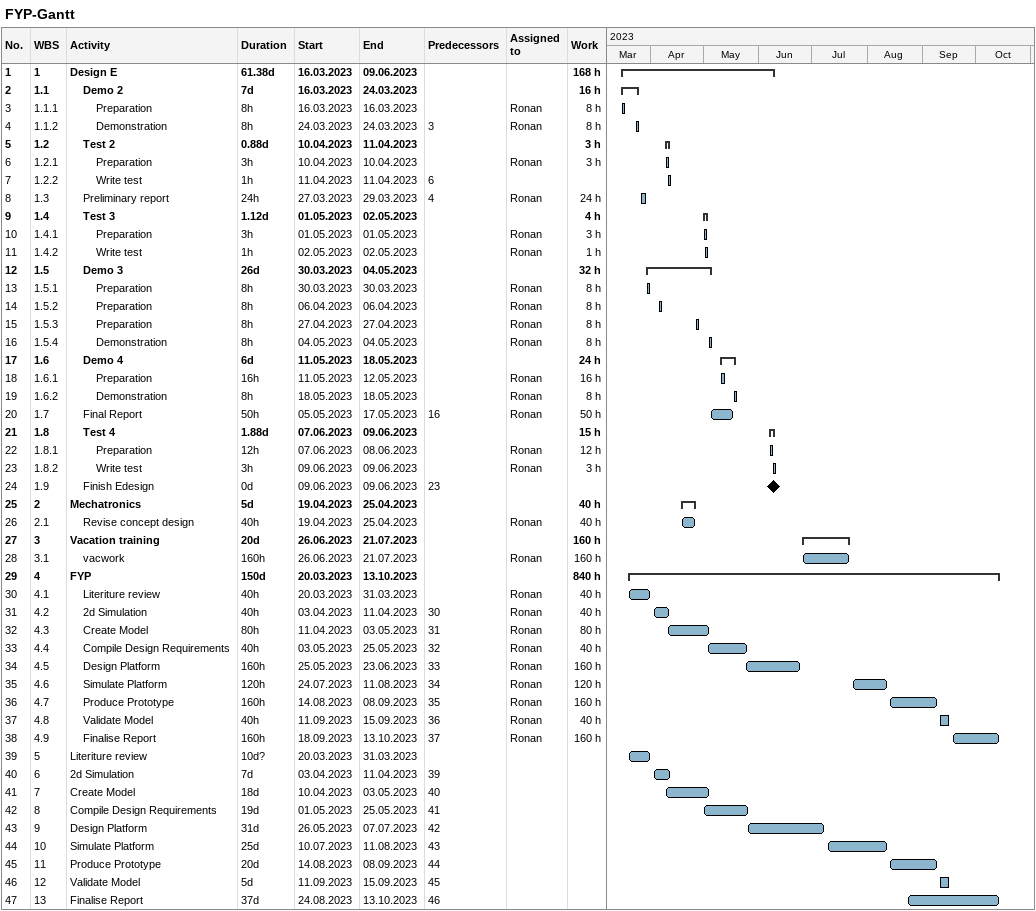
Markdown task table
FYP-Gantt

| ID | WBS | Task | Duration | Start | Finish | Predecessors | Resources | Work (h) |
|---|---|---|---|---|---|---|---|---|
| 1 | 1 | **Design E** | 61.38d | 2023-03-16 | 2023-06-09 |  |  | 168 |
| 2 | 1.1 | **Demo 2** | 7d | 2023-03-16 | 2023-03-24 |  |  | 16 |
| 3 | 1.1.1 | Preparation | 8h | 2023-03-16 | 2023-03-16 |  | Ronan | 8 |
| 4 | 1.1.2 | Demonstration | 8h | 2023-03-24 | 2023-03-24 | 3 | Ronan | 8 |
| 5 | 1.2 | **Test 2** | 0.88d | 2023-04-10 | 2023-04-11 |  |  | 3 |
| 6 | 1.2.1 | Preparation | 3h | 2023-04-10 | 2023-04-10 |  | Ronan | 3 |
| 7 | 1.2.2 | Write test | 1h | 2023-04-11 | 2023-04-11 | 6 |  |  |
| 8 | 1.3 | Preliminary report | 24h | 2023-03-27 | 2023-03-29 | 4 | Ronan | 24 |
| 9 | 1.4 | **Test 3** | 1.12d | 2023-05-01 | 2023-05-02 |  |  | 4 |
| 10 | 1.4.1 | Preparation | 3h | 2023-05-01 | 2023-05-01 |  | Ronan | 3 |
| 11 | 1.4.2 | Write test | 1h | 2023-05-02 | 2023-05-02 |  | Ronan | 1 |
| 12 | 1.5 | **Demo 3** | 26d | 2023-03-30 | 2023-05-04 |  |  | 32 |
| 13 | 1.5.1 | Preparation | 8h | 2023-03-30 | 2023-03-30 |  | Ronan | 8 |
| 14 | 1.5.2 | Preparation | 8h | 2023-04-06 | 2023-04-06 |  | Ronan | 8 |
| 15 | 1.5.3 | Preparation | 8h | 2023-04-27 | 2023-04-27 |  | Ronan | 8 |
| 16 | 1.5.4 | Demonstration | 8h | 2023-05-04 | 2023-05-04 |  | Ronan | 8 |
| 17 | 1.6 | **Demo 4** | 6d | 2023-05-11 | 2023-05-18 |  |  | 24 |
| 18 | 1.6.1 | Preparation | 16h | 2023-05-11 | 2023-05-12 |  | Ronan | 16 |
| 19 | 1.6.2 | Demonstration | 8h | 2023-05-18 | 2023-05-18 |  | Ronan | 8 |
| 20 | 1.7 | Final Report | 50h | 2023-05-05 | 2023-05-17 | 16 | Ronan | 50 |
| 21 | 1.8 | **Test 4** | 1.88d | 2023-06-07 | 2023-06-09 |  |  | 15 |
| 22 | 1.8.1 | Preparation | 12h | 2023-06-07 | 2023-06-08 |  | Ronan | 12 |
| 23 | 1.8.2 | Write test | 3h | 2023-06-09 | 2023-06-09 |  | Ronan | 3 |
| 24 | 1.9 | Finish Edesign | 0d | 2023-06-09 | 2023-06-09 | 23 |  |  |
| 25 | 2 | **Mechatronics** | 5d | 2023-04-19 | 2023-04-25 |  |  | 40 |
| 26 | 2.1 | Revise concept design | 40h | 2023-04-19 | 2023-04-25 |  | Ronan | 40 |
| 27 | 3 | **Vacation training** | 20d | 2023-06-26 | 2023-07-21 |  |  | 160 |
| 28 | 3.1 | vacwork | 160h | 2023-06-26 | 2023-07-21 |  | Ronan | 160 |
| 29 | 4 | **FYP** | 150d | 2023-03-20 | 2023-10-13 |  |  | 840 |
| 30 | 4.1 | Literiture review | 40h | 2023-03-20 | 2023-03-31 |  | Ronan | 40 |
| 31 | 4.2 | 2d Simulation | 40h | 2023-04-03 | 2023-04-11 | 30 | Ronan | 40 |
| 32 | 4.3 | Create Model | 80h | 2023-04-11 | 2023-05-03 | 31 | Ronan | 80 |
| 33 | 4.4 | Compile Design Requirements | 40h | 2023-05-03 | 2023-05-25 | 32 | Ronan | 40 |
| 34 | 4.5 | Design Platform | 160h | 2023-05-25 | 2023-06-23 | 33 | Ronan | 160 |
| 35 | 4.6 | Simulate Platform | 120h | 2023-07-24 | 2023-08-11 | 34 | Ronan | 120 |
| 36 | 4.7 | Produce Prototype | 160h | 2023-08-14 | 2023-09-08 | 35 | Ronan | 160 |
| 37 | 4.8 | Validate Model | 40h | 2023-09-11 | 2023-09-15 | 36 | Ronan | 40 |
| 38 | 4.9 | Finalise Report | 160h | 2023-09-18 | 2023-10-13 | 37 | Ronan | 160 |
| 39 | 5 | Literiture review | 10d? | 2023-03-20 | 2023-03-31 |  |  |  |
| 40 | 6 | 2d Simulation | 7d | 2023-04-03 | 2023-04-11 | 39 |  |  |
| 41 | 7 | Create Model | 18d | 2023-04-10 | 2023-05-03 | 40 |  |  |
| 42 | 8 | Compile Design Requirements | 19d | 2023-05-01 | 2023-05-25 | 41 |  |  |
| 43 | 9 | Design Platform | 31d | 2023-05-26 | 2023-07-07 | 42 |  |  |
| 44 | 10 | Simulate Platform | 25d | 2023-07-10 | 2023-08-11 | 43 |  |  |
| 45 | 11 | Produce Prototype | 20d | 2023-08-14 | 2023-09-08 | 44 |  |  |
| 46 | 12 | Validate Model | 5d | 2023-09-11 | 2023-09-15 | 45 |  |  |
| 47 | 13 | Finalise Report | 37d | 2023-08-24 | 2023-10-13 | 46 |  |  |
